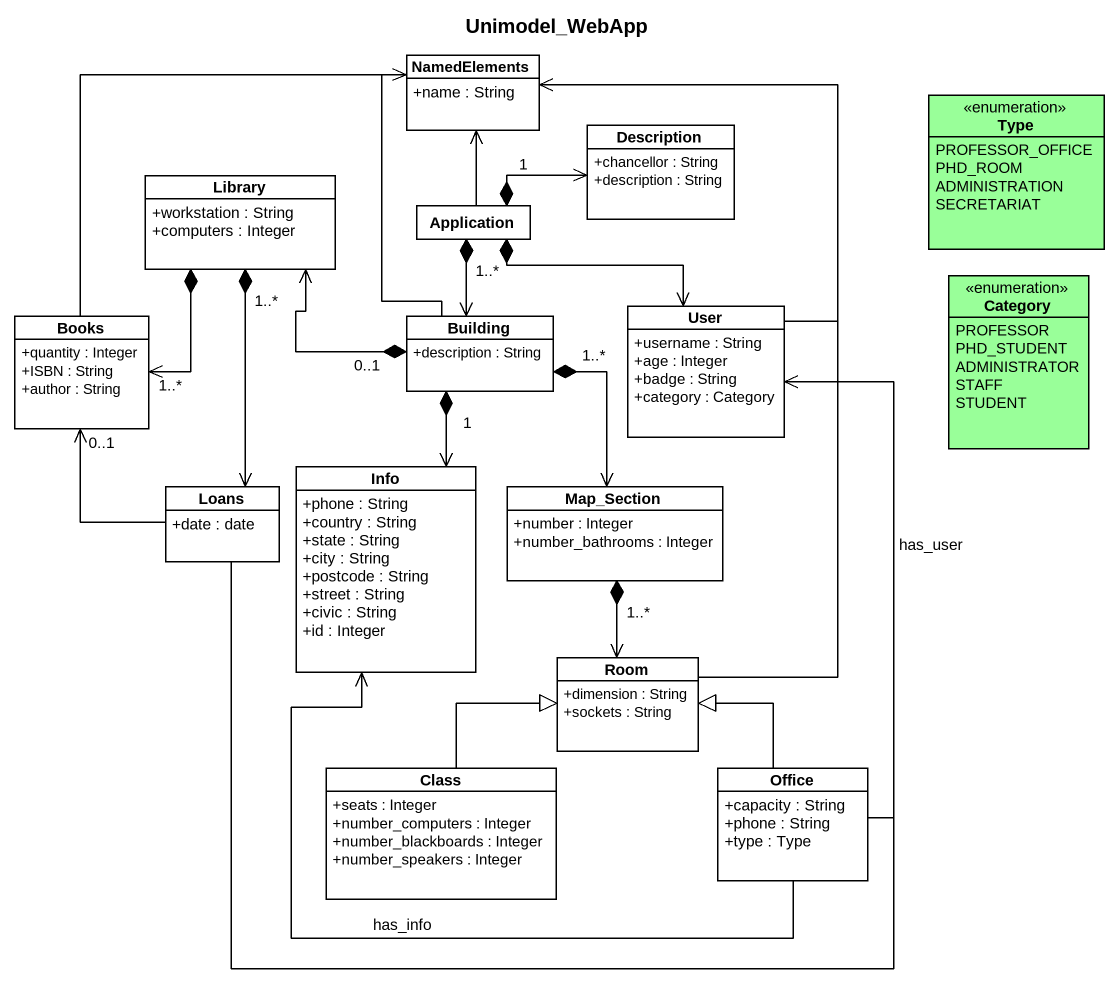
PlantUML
@startuml
title Unimodel_WebApp
hide circle
hide empty members
skinparam classAttributeIconSize 0
class NamedElements #FFFFFF {
  +name : String
}
enum Type #99FF99 {
  PROFESSOR_OFFICE
  PHD_ROOM
  ADMINISTRATION
  SECRETARIAT
}
class Description {
  +chancellor : String
  +description : String
}
class Library {
  +workstation : String
  +computers : Integer
}
class Application
enum Category #99FF99 {
  PROFESSOR
  PHD_STUDENT
  ADMINISTRATOR
  STAFF
  STUDENT
}
class Books {
  +quantity : Integer
  +ISBN : String
  +author : String
}
class Building {
  +description : String
}
class User {
  +username : String
  +age : Integer
  +badge : String
  +category : Category
}
class Loans {
  +date : date
}
class Info {
  +phone : String
  +country : String
  +state : String
  +city : String
  +postcode : String
  +street : String
  +civic : String
  +id : Integer
}
class Map_Section {
  +number : Integer
  +number_bathrooms : Integer
}
class Room {
  +dimension : String
  +sockets : String
}
class "Class" as Class_ {
  +seats : Integer
  +number_computers : Integer
  +number_blackboards : Integer
  +number_speakers : Integer
}
class Office {
  +capacity : String
  +phone : String
  +type : Type
}
Library *--> "1..*" Books
Library "1..*" *--> Loans
Application -up-> NamedElements
Application "1" *-right-> Description
Application "1..*" *--> Building
Application *--> User
Books -up-> NamedElements
Building -up-> NamedElements
Building "0..1" *-left-> Library
Building "1" *--> Info
Building "1..*" *--> Map_Section
User -up-> NamedElements
Loans -up-> "0..1" Books
Loans -right-> User
Map_Section "1..*" *--> Room
Room -up-> NamedElements
Class_ -up-|> Room
Office -up-> User : has_user
Office -up-> Info : has_info
Office -up-|> Room
@enduml
